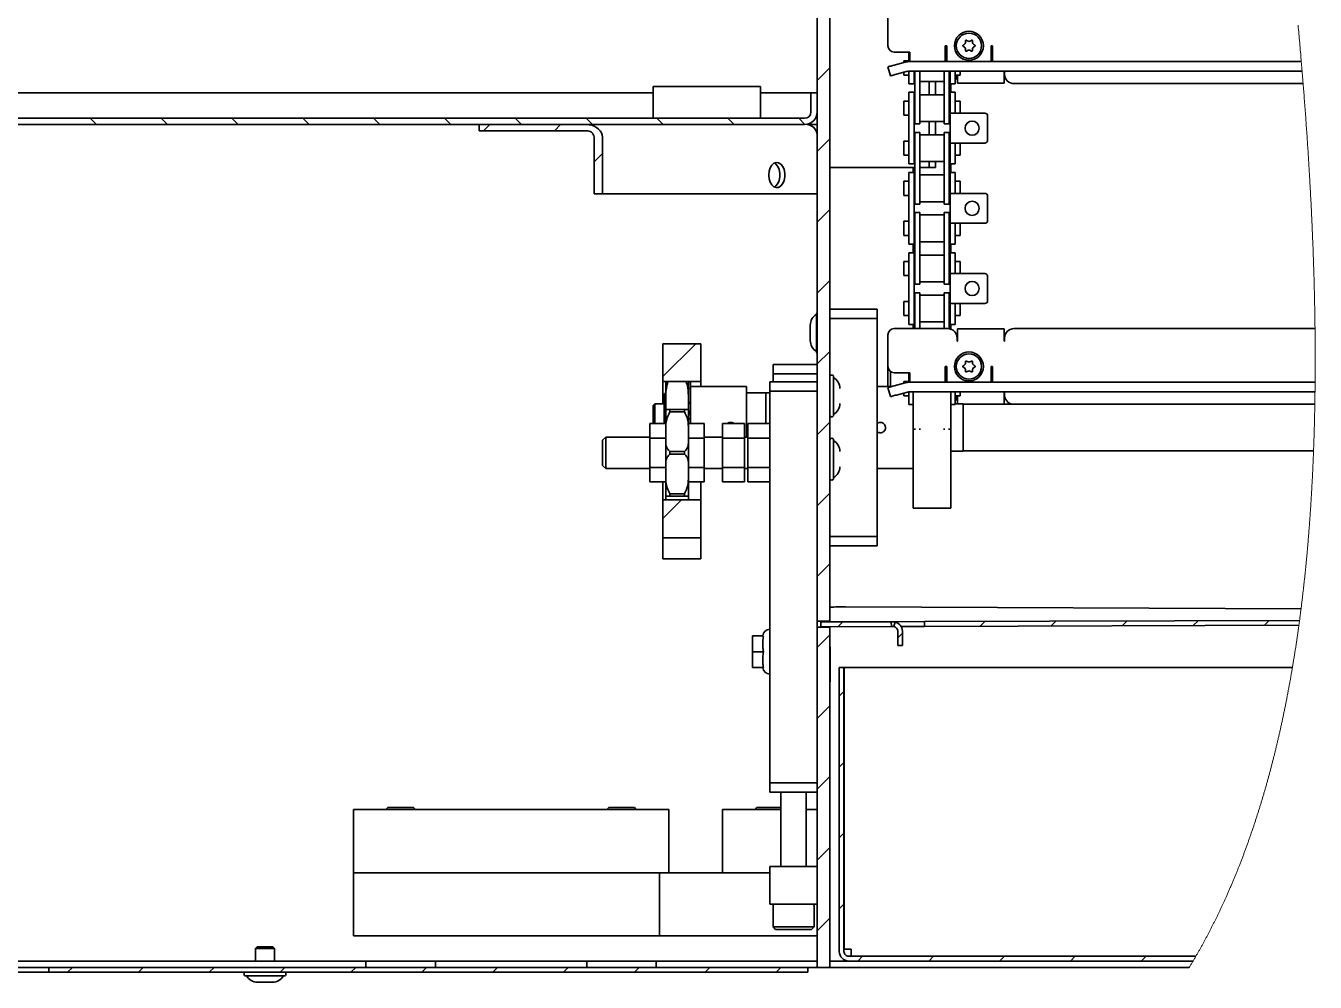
# Paper-space layout 'Blatt1' of a CAD drawing. Header units: millimetres. Extents: x 0 to 1189, y 0 to 841.
# Drawn here: x 220.6 to 302.3, y 337.1 to 397.7 of the extents above; entities that cross this region are included whole.
import ezdxf

# ---------------------------------------------------------------- set-up
doc = ezdxf.new("R2010")
doc.units = ezdxf.units.MM

# ---------------------------------------------------------------- blocks, each defined once
blk = doc.blocks.new('SW_HATCH_1')
at = {"color": 0, "linetype": 'Continuous', "lineweight": 18}
for p, q in [((0, 53.882), (-0.8, 53.082)), ((-46.874, 50.692), (-46.474, 50.292)), ((-42.384, 50.692), (-41.984, 50.292)), ((-37.894, 50.692), (-37.494, 50.292)), ((-33.404, 50.692), (-33.004, 50.292)), ((-28.914, 50.692), (-28.514, 50.292)), ((-24.424, 50.692), (-24.024, 50.292)), ((-19.933, 50.692), (-19.533, 50.292)), ((-15.443, 50.692), (-15.043, 50.292)), ((-10.953, 50.692), (-10.553, 50.292)), ((-6.463, 50.692), (-6.063, 50.292)), ((-1.973, 50.692), (-1.573, 50.293)), ((-21.55, 50.292), (-21.95, 49.892)), ((-17.06, 50.292), (-17.46, 49.892)), ((0, 49.391), (-0.8, 48.591)), ((-14.408, 48.454), (-14.928, 47.933)), ((0, 44.901), (-0.8, 44.101)), ((0, 40.411), (-0.8, 39.611)), ((-8.499, 36.402), (-10.58, 34.321)), ((0, 35.921), (-0.8, 35.121)), ((0, 31.431), (-0.8, 30.631)), ((-9.401, 26.52), (-10.58, 25.341)), ((0, 26.941), (-0.8, 26.141)), ((0, 22.451), (-0.8, 21.651)), ((9.829, 18.809), (9.528, 18.508)), ((14.333, 18.823), (14.032, 18.523)), ((18.838, 18.838), (18.537, 18.537)), ((23.342, 18.852), (23.041, 18.551)), ((27.846, 18.866), (27.545, 18.565)), ((0.821, 18.781), (0.52, 18.48)), ((4.602, 18.073), (4.303, 17.774)), ((0, 17.961), (-0.8, 17.161)), ((0.9, 14.37), (0.6, 14.07)), ((0, 13.47), (-0.8, 12.67)), ((0.9, 9.88), (0.6, 9.58)), ((0, 8.98), (-0.8, 8.18)), ((0.9, 5.39), (0.6, 5.09)), ((0, 4.49), (-0.8, 3.69)), ((0.9, 0.9), (0.6, 0.6)), ((0, 0), (-0.8, -0.8)), ((2.082, -2.408), (1.782, -2.708)), ((6.572, -2.408), (6.272, -2.708)), ((11.063, -2.408), (10.763, -2.708)), ((15.553, -2.408), (15.253, -2.708)), ((20.043, -2.408), (19.743, -2.708)), ((-48.009, -3.108), (-48.309, -3.408)), ((-43.519, -3.108), (-43.819, -3.408)), ((-39.029, -3.108), (-39.329, -3.408)), ((-34.539, -3.108), (-34.839, -3.408)), ((-30.049, -3.108), (-30.349, -3.408)), ((-25.558, -3.108), (-25.858, -3.408)), ((-21.068, -3.108), (-21.368, -3.408)), ((-16.578, -3.108), (-16.878, -3.408)), ((-12.088, -3.108), (-12.388, -3.408)), ((-7.598, -3.108), (-7.898, -3.408)), ((-3.108, -3.108), (-3.408, -3.408))]:
    blk.add_line(p, q, dxfattribs=at)

psp = doc.layouts.new('Blatt1')

# ---------------------------------------------------------------- linework, layer by layer
at = {"color": 7, "linetype": 'Continuous', "lineweight": 35}
for p, q in [((270.736, 492.232), (270.736, 359.967)), ((271.536, 492.232), (271.536, 359.967)), ((275.222, 396.422), (275.222, 398.422)), ((278.956, 396.422), (278.856, 396.422)), ((278.856, 396.422), (278.856, 396.022)), ((278.956, 396.422), (278.956, 395.422)), ((279.979, 396.458), (280.029, 396.483)), ((280.14, 396.676), (280.136, 396.731)), ((280.199, 396.767), (280.245, 396.736)), ((280.468, 396.736), (280.514, 396.767)), ((280.576, 396.731), (280.573, 396.676)), ((280.684, 396.483), (280.734, 396.458)), ((281.856, 396.422), (281.756, 396.422)), ((281.756, 395.422), (281.756, 396.422)), ((281.856, 396.022), (281.856, 396.422)), ((276.305, 396.022), (275.608, 396.022)), ((276.615, 396.022), (276.305, 396.022)), ((276.553, 396.022), (276.553, 395.436)), ((276.615, 395.422), (276.615, 396.022)), ((278.856, 396.022), (278.856, 395.422)), ((278.956, 396.012), (278.856, 396.012)), ((278.956, 396.012), (278.856, 396.012)), ((280.029, 396.362), (279.979, 396.386)), ((280.136, 396.113), (280.14, 396.169)), ((280.245, 396.108), (280.199, 396.077)), ((280.514, 396.077), (280.468, 396.108)), ((280.573, 396.169), (280.576, 396.113)), ((280.684, 396.362), (280.734, 396.386)), ((281.856, 395.422), (281.856, 396.022)), ((275.377, 394.512), (275.222, 395.091)), ((276.305, 395.382), (275.608, 395.195)), ((276.46, 394.802), (275.764, 394.615)), ((276.553, 395.462), (276.233, 395.462)), ((276.233, 395.462), (276.233, 395.362)), ((276.553, 394.819), (276.553, 394.012)), ((301.423, 395.422), (276.615, 395.422)), ((301.473, 394.822), (276.615, 394.822)), ((276.873, 394.822), (276.873, 394.012)), ((276.921, 394.589), (276.921, 394.822)), ((277.241, 394.589), (277.241, 394.822)), ((278.791, 394.822), (278.791, 394.589)), ((279.111, 394.822), (279.111, 394.589)), ((279.159, 394.012), (279.159, 394.822)), ((279.479, 394.012), (279.479, 394.827)), ((279.799, 394.562), (279.799, 394.822)), ((282.59, 394.822), (282.59, 394.812)), ((282.59, 394.812), (282.59, 394.042)), ((282.59, 394.812), (282.61, 394.812)), ((282.61, 394.812), (282.61, 394.622)), ((276.233, 394.741), (276.233, 394.562)), ((276.233, 394.562), (276.553, 394.562)), ((276.553, 394.012), (276.873, 394.012)), ((276.873, 394.562), (276.921, 394.562)), ((276.921, 392.896), (276.921, 394.589)), ((277.241, 392.896), (277.241, 394.589)), ((277.241, 394.161), (278.791, 394.161)), ((277.241, 394.161), (278.791, 394.161)), ((277.836, 394.161), (277.836, 393.323)), ((278.236, 394.161), (278.236, 393.323)), ((278.791, 394.589), (278.791, 392.896)), ((279.111, 394.589), (279.111, 392.896)), ((279.111, 394.562), (279.159, 394.562)), ((279.159, 394.012), (279.479, 394.012)), ((279.216, 393.472), (279.216, 394.012)), ((279.479, 394.562), (279.799, 394.562)), ((279.63, 394.042), (279.63, 394.562)), ((279.63, 394.042), (282.59, 394.042)), ((301.538, 394.022), (283.21, 394.022)), ((133.496, 393.432), (260.336, 393.432)), ((260.336, 391.832), (260.336, 393.832)), ((260.336, 393.832), (266.336, 393.832)), ((266.336, 393.832), (267.136, 393.832)), ((267.136, 391.832), (267.136, 393.832)), ((267.136, 393.432), (270.336, 393.432)), ((270.336, 392.232), (270.336, 393.432)), ((270.736, 393.432), (270.336, 393.432)), ((270.736, 392.232), (270.736, 393.432)), ((276.873, 393.472), (276.553, 393.472)), ((276.553, 393.472), (276.553, 392.049)), ((276.873, 393.472), (276.873, 392.049)), ((278.791, 393.323), (277.241, 393.323)), ((278.791, 393.323), (277.241, 393.323)), ((279.479, 393.472), (279.159, 393.472)), ((279.159, 392.152), (279.159, 393.472)), ((279.479, 392.152), (279.479, 393.472)), ((276.553, 392.922), (276.233, 392.922)), ((276.233, 392.922), (276.233, 392.022)), ((276.921, 392.922), (276.873, 392.922)), ((276.921, 391.472), (276.921, 392.896)), ((277.241, 391.472), (277.241, 392.896)), ((278.791, 392.896), (278.791, 391.472)), ((279.159, 392.922), (279.111, 392.922)), ((279.111, 392.896), (279.111, 391.472)), ((279.799, 392.922), (279.479, 392.922)), ((279.799, 392.152), (279.799, 392.922)), ((269.936, 391.832), (112.936, 391.832)), ((270.736, 391.832), (270.629, 391.832)), ((276.233, 392.022), (276.553, 392.022)), ((276.553, 392.049), (276.553, 390.356)), ((276.873, 392.049), (276.873, 390.356)), ((276.873, 392.022), (276.921, 392.022)), ((277.241, 391.621), (278.791, 391.621)), ((277.241, 391.621), (278.791, 391.621)), ((277.836, 391.621), (277.836, 390.783)), ((278.236, 391.621), (278.236, 390.783)), ((279.111, 392.022), (279.159, 392.022)), ((279.159, 390.252), (279.159, 392.152)), ((279.159, 392.152), (279.479, 392.152)), ((279.479, 392.152), (281.356, 392.152)), ((281.536, 390.432), (281.536, 391.972)), ((269.936, 391.432), (112.936, 391.432)), ((256.087, 391.432), (249.317, 391.432)), ((249.317, 391.032), (249.317, 391.432)), ((256.087, 391.032), (249.317, 391.032)), ((270.736, 391.432), (270.122, 391.432)), ((276.921, 391.472), (277.241, 391.472)), ((276.921, 391.472), (277.241, 391.472)), ((277.241, 390.932), (276.921, 390.932)), ((276.921, 389.509), (276.921, 390.932)), ((277.241, 389.509), (277.241, 390.932)), ((278.791, 390.783), (277.241, 390.783)), ((278.791, 391.472), (279.111, 391.472)), ((278.791, 391.472), (279.111, 391.472)), ((279.111, 390.932), (278.791, 390.932)), ((278.791, 390.932), (278.791, 389.509)), ((279.111, 390.932), (279.111, 389.509)), ((256.608, 390.632), (256.608, 387.032)), ((257.129, 390.632), (257.129, 387.032)), ((276.553, 390.382), (276.233, 390.382)), ((276.233, 390.382), (276.233, 389.482)), ((276.553, 390.356), (276.553, 388.932)), ((276.921, 390.382), (276.873, 390.382)), ((276.873, 390.356), (276.873, 388.932)), ((279.159, 390.382), (279.111, 390.382)), ((279.159, 390.252), (279.479, 390.252)), ((279.159, 388.932), (279.159, 390.252)), ((281.356, 390.252), (279.479, 390.252)), ((279.479, 388.932), (279.479, 390.252)), ((279.799, 389.482), (279.799, 390.252)), ((276.233, 389.482), (276.553, 389.482)), ((276.873, 389.482), (276.921, 389.482)), ((276.921, 387.816), (276.921, 389.509)), ((277.241, 387.816), (277.241, 389.509)), ((277.241, 389.081), (278.791, 389.081)), ((277.836, 388.702), (277.836, 389.081)), ((278.236, 389.081), (278.236, 388.702)), ((278.791, 389.509), (278.791, 387.816)), ((279.111, 389.509), (279.111, 387.816)), ((279.111, 389.482), (279.159, 389.482)), ((279.479, 389.482), (279.799, 389.482)), ((271.536, 388.702), (276.921, 388.702)), ((276.553, 388.932), (276.873, 388.932)), ((276.873, 388.392), (276.553, 388.392)), ((276.553, 388.392), (276.553, 386.969)), ((276.816, 388.392), (276.816, 388.702)), ((276.873, 388.392), (276.873, 386.969)), ((277.241, 388.702), (277.436, 388.702)), ((278.791, 388.243), (277.241, 388.243)), ((277.836, 388.702), (277.436, 388.702)), ((277.836, 388.702), (278.236, 388.702)), ((279.159, 388.932), (279.479, 388.932)), ((279.479, 388.392), (279.159, 388.392)), ((279.159, 387.072), (279.159, 388.392)), ((279.216, 388.392), (279.216, 388.932)), ((279.479, 387.072), (279.479, 388.392)), ((276.553, 387.842), (276.233, 387.842)), ((276.233, 387.842), (276.233, 386.942)), ((276.921, 387.842), (276.873, 387.842)), ((276.921, 386.392), (276.921, 387.816)), ((277.241, 386.392), (277.241, 387.816)), ((278.791, 387.816), (278.791, 386.392)), ((279.159, 387.842), (279.111, 387.842)), ((279.111, 387.816), (279.111, 386.392)), ((279.799, 387.842), (279.479, 387.842)), ((279.799, 387.072), (279.799, 387.842)), ((256.608, 387.032), (257.129, 387.032)), ((270.736, 387.032), (257.129, 387.032)), ((276.233, 386.942), (276.553, 386.942)), ((276.553, 386.969), (276.553, 385.276)), ((276.873, 386.969), (276.873, 385.276)), ((276.873, 386.942), (276.921, 386.942)), ((279.111, 386.942), (279.159, 386.942)), ((279.159, 385.172), (279.159, 387.072)), ((279.159, 387.072), (279.479, 387.072)), ((279.479, 387.072), (281.356, 387.072)), ((281.536, 385.352), (281.536, 386.892)), ((276.921, 386.392), (277.241, 386.392)), ((277.241, 385.852), (276.921, 385.852)), ((277.241, 385.852), (276.921, 385.852)), ((276.921, 384.429), (276.921, 385.852)), ((277.241, 386.541), (278.791, 386.541)), ((277.241, 384.429), (277.241, 385.852)), ((278.791, 386.392), (279.111, 386.392)), ((279.111, 385.852), (278.791, 385.852)), ((279.111, 385.852), (278.791, 385.852)), ((278.791, 385.852), (278.791, 384.429)), ((279.111, 385.852), (279.111, 384.429)), ((276.553, 385.302), (276.233, 385.302)), ((276.233, 385.302), (276.233, 384.402)), ((276.553, 385.276), (276.553, 383.852)), ((276.921, 385.302), (276.873, 385.302)), ((276.873, 385.276), (276.873, 383.852)), ((278.791, 385.703), (277.241, 385.703)), ((278.791, 385.703), (277.241, 385.703)), ((279.159, 385.302), (279.111, 385.302)), ((279.159, 385.172), (279.479, 385.172)), ((279.159, 383.852), (279.159, 385.172)), ((281.356, 385.172), (279.479, 385.172)), ((279.479, 383.852), (279.479, 385.172)), ((279.799, 384.402), (279.799, 385.172)), ((276.233, 384.402), (276.553, 384.402)), ((276.873, 384.402), (276.921, 384.402)), ((276.921, 382.736), (276.921, 384.429)), ((277.241, 382.736), (277.241, 384.429)), ((278.791, 384.429), (278.791, 382.736)), ((279.111, 384.429), (279.111, 382.736)), ((279.111, 384.402), (279.159, 384.402)), ((279.479, 384.402), (279.799, 384.402)), ((276.553, 383.852), (276.873, 383.852)), ((276.816, 383.312), (276.816, 383.852)), ((277.241, 384.001), (278.791, 384.001)), ((277.241, 384.001), (278.791, 384.001)), ((279.159, 383.852), (279.479, 383.852)), ((279.216, 383.312), (279.216, 383.852)), ((276.553, 382.762), (276.233, 382.762)), ((276.233, 382.762), (276.233, 381.862)), ((276.873, 383.312), (276.553, 383.312)), ((276.553, 383.312), (276.553, 381.889)), ((276.873, 383.312), (276.873, 381.889)), ((276.921, 382.762), (276.873, 382.762)), ((276.921, 381.312), (276.921, 382.736)), ((278.791, 383.163), (277.241, 383.163)), ((278.791, 383.163), (277.241, 383.163)), ((277.241, 381.312), (277.241, 382.736)), ((278.791, 382.736), (278.791, 381.312)), ((279.159, 382.762), (279.111, 382.762)), ((279.111, 382.736), (279.111, 381.312)), ((279.479, 383.312), (279.159, 383.312)), ((279.159, 381.992), (279.159, 383.312)), ((279.479, 381.992), (279.479, 383.312)), ((279.799, 382.762), (279.479, 382.762)), ((279.799, 381.992), (279.799, 382.762)), ((276.233, 381.862), (276.553, 381.862)), ((276.553, 381.889), (276.553, 380.196)), ((276.873, 381.889), (276.873, 380.196)), ((276.873, 381.862), (276.921, 381.862)), ((279.111, 381.862), (279.159, 381.862)), ((279.159, 380.092), (279.159, 381.992)), ((279.159, 381.992), (279.479, 381.992)), ((279.479, 381.992), (281.356, 381.992)), ((281.536, 380.272), (281.536, 381.812)), ((276.921, 381.312), (277.241, 381.312)), ((276.921, 381.312), (277.241, 381.312)), ((277.241, 381.461), (278.791, 381.461)), ((277.241, 381.461), (278.791, 381.461)), ((278.791, 381.312), (279.111, 381.312)), ((278.791, 381.312), (279.111, 381.312)), ((276.553, 380.222), (276.233, 380.222)), ((276.233, 380.222), (276.233, 379.322)), ((276.553, 380.196), (276.553, 378.772)), ((276.921, 380.222), (276.873, 380.222)), ((276.873, 380.196), (276.873, 378.772)), ((277.241, 380.772), (276.921, 380.772)), ((276.921, 379.349), (276.921, 380.772)), ((277.241, 379.349), (277.241, 380.772)), ((278.791, 380.623), (277.241, 380.623)), ((279.111, 380.772), (278.791, 380.772)), ((278.791, 380.772), (278.791, 379.349)), ((279.111, 380.772), (279.111, 379.349)), ((279.159, 380.222), (279.111, 380.222)), ((279.159, 380.092), (279.479, 380.092)), ((279.159, 378.772), (279.159, 380.092)), ((281.356, 380.092), (279.479, 380.092)), ((279.479, 378.772), (279.479, 380.092)), ((279.799, 379.322), (279.799, 380.092)), ((270.696, 377.025), (270.696, 379.439)), ((271.536, 379.732), (274.536, 379.732)), ((274.536, 379.732), (274.536, 379.132)), ((276.233, 379.322), (276.553, 379.322)), ((276.873, 379.322), (276.921, 379.322)), ((276.921, 378.502), (276.921, 379.349)), ((277.241, 378.502), (277.241, 379.349)), ((278.791, 379.349), (278.791, 378.502)), ((279.111, 379.349), (279.111, 378.494)), ((279.111, 379.322), (279.159, 379.322)), ((279.479, 379.322), (279.799, 379.322)), ((270.296, 378.712), (270.296, 377.752)), ((274.536, 379.132), (271.536, 379.132)), ((274.536, 379.132), (274.536, 365.332)), ((275.608, 378.502), (276.305, 378.502)), ((276.305, 378.502), (276.615, 378.502)), ((276.553, 378.772), (276.873, 378.772)), ((279.01, 378.502), (276.615, 378.502)), ((276.816, 378.502), (276.816, 378.772)), ((277.241, 378.921), (278.791, 378.921)), ((279.159, 378.772), (279.479, 378.772)), ((279.216, 378.466), (279.216, 378.772)), ((282.59, 378.482), (279.63, 378.482)), ((279.63, 377.712), (279.63, 378.482)), ((282.59, 378.482), (282.59, 377.712)), ((302.292, 378.502), (283.21, 378.502)), ((275.222, 376.102), (275.222, 378.102)), ((279.61, 377.712), (279.61, 377.902)), ((279.63, 377.712), (279.61, 377.712)), ((282.61, 377.712), (282.59, 377.712)), ((282.61, 377.712), (282.61, 377.902)), ((260.956, 377.542), (263.356, 377.542)), ((260.956, 377.542), (260.956, 375.142)), ((263.356, 377.542), (263.356, 375.142)), ((267.936, 376.232), (270.736, 376.232)), ((267.936, 375.632), (267.936, 376.232)), ((275.222, 376.102), (275.222, 374.832)), ((278.956, 376.102), (278.856, 376.102)), ((278.856, 376.102), (278.856, 375.702)), ((278.956, 376.032), (278.856, 376.032)), ((278.956, 376.102), (278.956, 375.102)), ((279.979, 376.138), (280.029, 376.163)), ((280.029, 376.042), (279.979, 376.066)), ((280.14, 376.356), (280.136, 376.411)), ((280.199, 376.447), (280.245, 376.416)), ((280.468, 376.416), (280.514, 376.447)), ((280.576, 376.411), (280.573, 376.356)), ((280.684, 376.163), (280.734, 376.138)), ((280.684, 376.042), (280.734, 376.066)), ((281.856, 376.102), (281.756, 376.102)), ((281.756, 375.102), (281.756, 376.102)), ((281.856, 375.702), (281.856, 376.102)), ((260.956, 375.142), (263.356, 375.142)), ((260.956, 375.142), (260.956, 373.732)), ((261.136, 375.073), (261.147, 375.145)), ((261.136, 375.071), (261.136, 375.142)), ((262.566, 375.145), (262.576, 375.073)), ((262.576, 375.142), (262.576, 375.071)), ((262.681, 375.142), (262.696, 374.972)), ((262.696, 375.142), (262.696, 374.972)), ((263.356, 375.142), (263.356, 374.832)), ((270.736, 375.632), (267.936, 375.632)), ((267.936, 375.132), (267.936, 375.632)), ((271.776, 375.439), (271.776, 374.232)), ((275.377, 375.782), (275.377, 374.832)), ((276.305, 375.702), (275.608, 375.702)), ((276.553, 375.142), (276.233, 375.142)), ((276.233, 375.142), (276.233, 375.042)), ((276.615, 375.702), (276.305, 375.702)), ((276.553, 375.702), (276.553, 375.116)), ((276.615, 375.102), (276.615, 375.702)), ((278.856, 375.702), (278.856, 375.102)), ((280.136, 375.793), (280.14, 375.849)), ((280.245, 375.788), (280.199, 375.757)), ((280.514, 375.757), (280.468, 375.788)), ((280.573, 375.849), (280.576, 375.793)), ((281.856, 375.102), (281.856, 375.702)), ((261.136, 374.382), (261.056, 374.382)), ((261.056, 374.382), (261.056, 372.48)), ((261.136, 374.182), (261.136, 375.073)), ((261.147, 374.486), (261.136, 374.182)), ((262.566, 374.486), (262.576, 374.182)), ((262.576, 375.073), (262.576, 374.182)), ((262.696, 374.709), (262.576, 374.709)), ((262.696, 374.709), (262.696, 374.972)), ((266.256, 374.832), (262.696, 374.832)), ((262.696, 374.709), (262.696, 373.822)), ((266.256, 371.632), (266.256, 374.832)), ((267.736, 374.432), (266.256, 374.432)), ((267.476, 374.432), (267.476, 372.48)), ((267.736, 375.132), (270.736, 375.132)), ((267.736, 374.532), (267.736, 375.132)), ((270.736, 374.532), (267.736, 374.532)), ((267.736, 374.532), (267.736, 349.732)), ((275.45, 374.832), (274.536, 374.832)), ((275.377, 374.192), (275.222, 374.771)), ((276.305, 375.062), (275.608, 374.875)), ((276.46, 374.482), (275.764, 374.295)), ((276.233, 374.421), (276.233, 374.242)), ((276.553, 374.499), (276.553, 373.692)), ((302.298, 375.102), (276.615, 375.102)), ((302.291, 374.502), (276.615, 374.502)), ((276.816, 374.502), (276.816, 372.232)), ((279.216, 374.502), (279.216, 372.232)), ((279.479, 373.692), (279.479, 374.507)), ((279.799, 374.242), (279.799, 374.502)), ((282.59, 374.502), (282.59, 374.492)), ((282.59, 374.492), (282.59, 373.722)), ((282.59, 374.492), (282.61, 374.492)), ((282.61, 374.492), (282.61, 374.302)), ((260.436, 373.732), (260.336, 373.632)), ((260.336, 372.48), (260.336, 373.632)), ((261.036, 373.732), (260.436, 373.732)), ((260.436, 373.732), (260.436, 372.48)), ((261.036, 373.732), (261.036, 372.48)), ((261.056, 373.662), (261.036, 373.662)), ((261.136, 373.427), (261.136, 374.182)), ((262.576, 374.182), (262.576, 373.427)), ((262.576, 373.822), (262.696, 373.822)), ((262.696, 373.797), (262.696, 372.959)), ((271.776, 374.232), (271.776, 373.025)), ((276.233, 374.242), (276.553, 374.242)), ((276.553, 373.692), (276.816, 373.692)), ((279.216, 373.692), (279.479, 373.692)), ((279.479, 374.242), (279.799, 374.242)), ((279.996, 373.732), (279.479, 373.732)), ((279.63, 373.732), (279.63, 374.242)), ((279.996, 370.732), (279.996, 373.732)), ((279.996, 373.722), (282.59, 373.722)), ((302.28, 373.712), (279.996, 373.712)), ((261.136, 372.211), (261.136, 373.427)), ((261.136, 373.427), (261.147, 373.372)), ((261.396, 373.372), (261.147, 373.372)), ((261.396, 373.372), (261.396, 373.221)), ((262.316, 373.372), (261.396, 373.372)), ((261.396, 373.221), (262.316, 373.221)), ((262.316, 373.372), (262.566, 373.372)), ((262.316, 373.221), (262.316, 373.372)), ((262.566, 373.372), (262.576, 373.427)), ((262.576, 373.427), (262.576, 372.211)), ((262.696, 372.78), (262.576, 372.78)), ((262.696, 372.78), (262.696, 372.959)), ((262.696, 372.78), (262.696, 372.48)), ((260.136, 372.48), (261.136, 372.48)), ((260.136, 371.556), (260.136, 372.48)), ((261.147, 372.472), (261.136, 372.211)), ((261.136, 371.298), (261.136, 372.211)), ((262.566, 372.472), (262.576, 372.211)), ((263.576, 372.48), (262.576, 372.48)), ((262.576, 372.211), (262.576, 371.298)), ((263.576, 372.48), (263.576, 371.556)), ((264.736, 372.48), (264.736, 371.556)), ((264.736, 372.48), (266.136, 372.48)), ((266.136, 372.48), (266.136, 371.556)), ((266.336, 372.48), (267.736, 372.48)), ((266.336, 372.48), (266.336, 371.556)), ((276.816, 372.232), (276.816, 367.122)), ((276.921, 372.177), (276.921, 372.089)), ((277.241, 372.177), (277.241, 372.089)), ((278.791, 372.089), (278.791, 372.177)), ((279.111, 372.089), (279.111, 372.177)), ((279.216, 372.232), (279.216, 367.122)), ((257.336, 371.632), (257.136, 371.432)), ((257.136, 370.632), (257.136, 371.432)), ((260.136, 371.632), (257.336, 371.632)), ((257.336, 371.632), (257.336, 370.632)), ((260.136, 371.556), (261.136, 371.556)), ((260.136, 369.709), (260.136, 371.556)), ((261.136, 369.967), (261.136, 371.298)), ((261.136, 371.298), (261.147, 371.125)), ((262.566, 371.125), (262.576, 371.298)), ((263.576, 371.556), (262.576, 371.556)), ((262.576, 371.298), (262.576, 369.967)), ((264.736, 371.632), (263.576, 371.632)), ((263.576, 371.556), (263.576, 369.709)), ((264.736, 371.556), (264.736, 369.709)), ((264.736, 371.556), (266.136, 371.556)), ((266.336, 371.632), (266.136, 371.632)), ((266.136, 371.556), (266.136, 369.709)), ((266.336, 371.556), (267.736, 371.556)), ((266.336, 371.556), (266.336, 369.709)), ((271.776, 371.439), (271.776, 370.232)), ((257.136, 369.832), (257.136, 370.632)), ((257.336, 370.632), (257.336, 369.632)), ((261.396, 370.715), (261.396, 370.55)), ((262.316, 370.715), (261.396, 370.715)), ((261.396, 370.55), (262.316, 370.55)), ((262.316, 370.55), (262.316, 370.715)), ((279.216, 370.732), (279.996, 370.732)), ((279.996, 370.752), (302.198, 370.752)), ((257.136, 369.832), (257.336, 369.632)), ((257.336, 369.632), (260.136, 369.632)), ((260.136, 369.709), (261.136, 369.709)), ((260.136, 368.785), (260.136, 369.709)), ((261.147, 370.14), (261.136, 369.967)), ((261.136, 369.054), (261.136, 369.967)), ((262.566, 370.14), (262.576, 369.967)), ((262.576, 369.967), (262.576, 369.054)), ((263.576, 369.709), (262.576, 369.709)), ((263.576, 369.709), (263.576, 368.785)), ((263.576, 369.632), (264.736, 369.632)), ((264.736, 369.709), (264.736, 368.785)), ((264.736, 369.709), (266.136, 369.709)), ((266.136, 369.709), (266.136, 368.785)), ((266.136, 369.632), (266.336, 369.632)), ((266.336, 369.709), (267.736, 369.709)), ((266.336, 369.709), (266.336, 368.785)), ((271.776, 370.232), (271.776, 369.025)), ((274.536, 369.632), (276.816, 369.632)), ((260.136, 368.785), (261.136, 368.785)), ((260.956, 368.785), (260.956, 367.661)), ((261.136, 367.838), (261.136, 369.054)), ((261.136, 369.054), (261.147, 368.793)), ((262.566, 368.793), (262.576, 369.054)), ((262.576, 369.054), (262.576, 367.838)), ((263.576, 368.785), (262.576, 368.785)), ((263.356, 368.785), (263.356, 367.661)), ((264.736, 368.785), (266.136, 368.785)), ((266.336, 368.785), (267.736, 368.785)), ((261.147, 367.893), (261.136, 367.838)), ((261.136, 367.661), (261.136, 367.838)), ((261.147, 367.893), (261.396, 367.893)), ((261.396, 368.044), (261.396, 367.893)), ((262.316, 368.044), (261.396, 368.044)), ((261.396, 367.893), (262.316, 367.893)), ((262.316, 367.893), (262.316, 368.044)), ((262.566, 367.893), (262.316, 367.893)), ((262.566, 367.893), (262.576, 367.838)), ((262.576, 367.838), (262.576, 367.661)), ((260.956, 367.661), (260.956, 365.256)), ((263.356, 367.661), (260.956, 367.661)), ((263.356, 367.661), (263.356, 365.256)), ((276.816, 367.122), (279.216, 367.122)), ((260.956, 363.931), (260.956, 365.256)), ((263.356, 365.256), (260.956, 365.256)), ((263.356, 363.931), (263.356, 365.256)), ((271.536, 365.332), (274.536, 365.332)), ((274.536, 364.732), (271.536, 364.732)), ((274.536, 365.332), (274.536, 364.732)), ((260.956, 363.922), (260.956, 363.931)), ((260.956, 363.922), (263.356, 363.922)), ((263.356, 363.922), (263.356, 363.931)), ((271.536, 360.788), (271.538, 360.788)), ((271.536, 360.756), (271.538, 360.756)), ((271.537, 360.456), (271.536, 359.919)), ((271.536, 360.456), (271.537, 360.456)), ((271.538, 360.756), (271.537, 359.919)), ((271.537, 360.456), (271.538, 360.756)), ((271.538, 360.851), (271.538, 360.788)), ((271.538, 360.851), (271.538, 360.788)), ((301.406, 360.75), (272.538, 360.864)), ((270.736, 359.967), (271.536, 359.967)), ((270.736, 359.967), (270.736, 359.587)), ((270.976, 359.917), (275.436, 359.931)), ((270.977, 359.617), (270.976, 359.917)), ((270.977, 359.617), (275.437, 359.631)), ((271.536, 359.967), (271.536, 359.919)), ((271.536, 359.619), (271.536, 359.587)), ((275.437, 359.631), (275.436, 359.931)), ((275.436, 359.931), (275.536, 359.931)), ((275.437, 359.631), (275.537, 359.631)), ((277.536, 359.938), (275.536, 359.931)), ((275.603, 359.624), (275.669, 359.917)), ((276.057, 359.633), (277.537, 359.638)), ((277.536, 359.938), (301.31, 360.012)), ((277.536, 359.938), (277.537, 359.638)), ((277.537, 359.638), (301.269, 359.712)), ((267.33, 359.032), (266.636, 359.032)), ((266.636, 358.032), (266.636, 359.032)), ((271.536, 359.587), (270.736, 359.587)), ((270.736, 359.587), (270.736, 338.032)), ((271.536, 359.587), (271.536, 338.032)), ((275.838, 359.332), (275.841, 358.432)), ((276.138, 359.333), (276.141, 358.433)), ((266.636, 357.032), (266.636, 358.032)), ((267.33, 358.032), (266.636, 358.032)), ((271.536, 358.332), (271.556, 358.332)), ((271.556, 358.332), (271.556, 356.132)), ((276.141, 358.433), (275.841, 358.432)), ((267.33, 357.032), (266.636, 357.032)), ((272.136, 357.032), (272.136, 339.032)), ((272.436, 357.032), (272.136, 357.032)), ((272.436, 357.032), (272.436, 339.032)), ((272.451, 357.032), (272.451, 339.182)), ((300.859, 357.032), (272.451, 357.032)), ((271.556, 356.132), (271.536, 356.132)), ((267.736, 349.132), (267.736, 349.732)), ((267.736, 349.732), (270.736, 349.732)), ((270.736, 349.132), (267.736, 349.132)), ((268.436, 349.132), (268.436, 344.432)), ((270.036, 344.432), (270.036, 349.132)), ((241.336, 348.032), (241.336, 344.032)), ((241.336, 348.032), (261.336, 348.032)), ((243.52, 348.152), (243.4, 348.032)), ((243.52, 348.152), (245.152, 348.152)), ((245.272, 348.032), (245.152, 348.152)), ((257.52, 348.152), (257.4, 348.032)), ((257.52, 348.152), (259.152, 348.152)), ((259.272, 348.032), (259.152, 348.152)), ((261.336, 348.032), (261.336, 344.032)), ((264.736, 348.032), (264.736, 344.032)), ((264.736, 348.032), (268.436, 348.032)), ((266.92, 348.152), (266.8, 348.032)), ((266.92, 348.152), (268.436, 348.152)), ((270.036, 348.032), (270.736, 348.032)), ((267.736, 344.432), (267.736, 342.032)), ((267.736, 344.432), (270.736, 344.432)), ((241.336, 344.032), (241.336, 340.032)), ((241.336, 344.032), (260.736, 344.032)), ((260.736, 344.032), (260.736, 340.032)), ((260.736, 344.032), (267.736, 344.032)), ((264.736, 344.032), (267.736, 344.032)), ((267.736, 342.032), (270.736, 342.032)), ((267.936, 341.952), (267.936, 340.592)), ((270.536, 340.592), (270.536, 341.952)), ((241.336, 340.032), (260.736, 340.032)), ((260.736, 340.032), (270.736, 340.032)), ((267.936, 340.592), (268.096, 340.432)), ((267.936, 340.592), (270.536, 340.592)), ((270.376, 340.432), (268.096, 340.432)), ((270.376, 340.432), (270.536, 340.592)), ((235.236, 339.332), (235.136, 339.232)), ((235.136, 339.232), (235.136, 338.432)), ((235.136, 339.232), (236.336, 339.232)), ((236.236, 339.332), (235.236, 339.332)), ((236.336, 339.232), (236.236, 339.332)), ((236.336, 338.432), (236.336, 339.232)), ((272.886, 339.182), (272.451, 339.182)), ((272.886, 339.182), (272.886, 339.032)), ((171.751, 338.432), (242.136, 338.432)), ((242.136, 338.432), (242.136, 338.032)), ((242.136, 338.432), (246.536, 338.432)), ((246.536, 338.432), (246.536, 338.032)), ((246.536, 338.432), (256.136, 338.432)), ((256.136, 338.432), (256.136, 338.032)), ((256.136, 338.432), (260.536, 338.432)), ((260.536, 338.432), (260.536, 338.032)), ((260.536, 338.432), (270.736, 338.432)), ((271.536, 338.432), (272.736, 338.432)), ((272.736, 338.732), (294.737, 338.732)), ((272.736, 338.432), (294.561, 338.432)), ((272.886, 338.732), (272.886, 339.032)), ((222.036, 338.032), (186.036, 338.032)), ((186.036, 337.732), (222.036, 337.732)), ((222.036, 338.032), (222.036, 337.732)), ((270.136, 338.032), (222.036, 338.032)), ((270.136, 337.732), (222.036, 337.732)), ((270.136, 338.032), (270.136, 337.732)), ((270.136, 338.032), (270.736, 338.032)), ((270.736, 338.032), (271.536, 338.032)), ((271.536, 338.032), (294.321, 338.032)), ((236.943, 337.492), (234.529, 337.492)), ((236.216, 337.092), (235.256, 337.092))]:
    psp.add_line(p, q, dxfattribs=at)
at = {"color": 7, "linetype": 'Continuous', "lineweight": 18, "flags": 128}
psp.add_lwpolyline([(294.321, 338.032), (294.348, 338.077), (294.375, 338.122), (294.402, 338.166), (294.429, 338.211), (294.456, 338.256), (294.483, 338.3), (294.509, 338.344), (294.535, 338.388), (294.561, 338.432), (294.587, 338.475), (294.612, 338.518), (294.637, 338.561), (294.662, 338.604), (294.687, 338.646), (294.712, 338.689), (294.737, 338.732), (294.762, 338.775), (294.787, 338.818), (294.811, 338.861), (294.836, 338.904), (294.86, 338.946), (294.885, 338.989), (294.909, 339.032), (294.934, 339.077), (294.959, 339.121), (294.984, 339.165), (295.009, 339.209), (295.034, 339.254), (295.059, 339.298), (295.082, 339.34), (295.105, 339.382), (295.128, 339.424), (295.152, 339.466), (295.175, 339.508), (295.198, 339.55), (295.221, 339.592), (295.244, 339.635), (295.267, 339.677), (295.29, 339.719), (295.312, 339.761), (295.335, 339.802), (295.357, 339.844), (295.38, 339.886), (295.402, 339.928), (295.425, 339.971), (295.448, 340.014), (295.47, 340.056), (295.493, 340.099), (295.515, 340.141), (295.537, 340.183), (295.559, 340.225), (295.581, 340.267), (295.603, 340.31), (295.625, 340.353), (295.648, 340.396), (295.67, 340.439), (295.692, 340.482), (295.714, 340.526), (295.736, 340.569), (295.758, 340.612), (295.78, 340.655), (295.802, 340.699), (295.824, 340.742), (295.846, 340.785), (295.867, 340.828), (295.889, 340.871), (295.91, 340.913), (295.931, 340.956), (295.953, 341), (295.975, 341.044), (295.996, 341.087), (296.018, 341.131), (296.039, 341.175), (296.061, 341.219), (296.082, 341.263), (296.104, 341.307), (296.125, 341.351), (296.146, 341.395), (296.168, 341.439), (296.189, 341.483), (296.21, 341.527), (296.231, 341.572), (296.254, 341.62), (296.277, 341.669), (296.301, 341.718), (296.324, 341.767), (296.347, 341.816), (296.367, 341.86), (296.388, 341.904), (296.409, 341.949), (296.429, 341.993), (296.45, 342.038), (296.47, 342.082), (296.491, 342.126), (296.511, 342.17), (296.531, 342.213), (296.551, 342.258), (296.572, 342.303), (296.592, 342.348), (296.612, 342.393), (296.633, 342.438), (296.653, 342.483), (296.673, 342.528), (296.697, 342.581), (296.72, 342.634), (296.744, 342.687), (296.767, 342.739), (296.79, 342.792), (296.814, 342.845), (296.835, 342.895), (296.857, 342.945), (296.879, 342.995), (296.901, 343.046), (296.922, 343.096), (296.945, 343.149), (296.968, 343.202), (296.991, 343.256), (297.014, 343.309), (297.036, 343.363), (297.059, 343.416), (297.08, 343.467), (297.102, 343.517), (297.123, 343.568), (297.144, 343.619), (297.165, 343.669), (297.186, 343.72), (297.207, 343.771), (297.228, 343.822), (297.249, 343.873), (297.27, 343.924), (297.29, 343.974), (297.311, 344.024), (297.331, 344.074), (297.351, 344.125), (297.37, 344.171), (297.389, 344.218), (297.407, 344.264), (297.426, 344.311), (297.444, 344.357), (297.462, 344.403), (297.481, 344.449), (297.499, 344.495), (297.517, 344.541), (297.538, 344.596), (297.56, 344.65), (297.581, 344.705), (297.602, 344.76), (297.623, 344.815), (297.644, 344.87), (297.666, 344.925), (297.687, 344.98), (297.708, 345.035), (297.728, 345.091), (297.749, 345.146), (297.77, 345.201), (297.79, 345.253), (297.809, 345.306), (297.829, 345.358), (297.848, 345.41), (297.868, 345.463), (297.888, 345.518), (297.909, 345.574), (297.929, 345.63), (297.949, 345.686), (297.97, 345.741), (297.99, 345.797), (298.009, 345.85), (298.028, 345.903), (298.047, 345.956), (298.066, 346.009), (298.085, 346.061), (298.103, 346.114), (298.122, 346.167), (298.141, 346.22), (298.159, 346.274), (298.178, 346.327), (298.196, 346.379), (298.214, 346.431), (298.233, 346.484), (298.251, 346.536), (298.27, 346.593), (298.289, 346.649), (298.309, 346.706), (298.328, 346.763), (298.347, 346.82), (298.367, 346.877), (298.385, 346.93), (298.403, 346.984), (298.421, 347.038), (298.439, 347.091), (298.456, 347.145), (298.474, 347.199), (298.492, 347.253), (298.51, 347.307), (298.527, 347.361), (298.545, 347.415), (298.562, 347.468), (298.58, 347.522), (298.597, 347.575), (298.614, 347.628), (298.631, 347.682), (298.649, 347.737), (298.666, 347.791), (298.683, 347.846), (298.7, 347.9), (298.717, 347.954), (298.734, 348.007), (298.751, 348.061), (298.768, 348.115), (298.785, 348.169), (298.802, 348.224), (298.819, 348.279), (298.835, 348.334), (298.852, 348.389), (298.869, 348.444), (298.886, 348.499), (298.903, 348.555), (298.919, 348.611), (298.936, 348.666), (298.953, 348.722), (298.97, 348.778), (298.986, 348.834), (299.003, 348.89), (299.019, 348.946), (299.037, 349.005), (299.054, 349.063), (299.071, 349.122), (299.088, 349.181), (299.105, 349.24), (299.122, 349.299), (299.139, 349.358), (299.156, 349.417), (299.173, 349.476), (299.19, 349.535), (299.207, 349.594), (299.223, 349.654), (299.239, 349.71), (299.255, 349.766), (299.27, 349.821), (299.286, 349.878), (299.301, 349.934), (299.318, 349.993), (299.334, 350.053), (299.35, 350.112), (299.367, 350.172), (299.383, 350.232), (299.399, 350.291), (299.414, 350.348), (299.429, 350.404), (299.444, 350.461), (299.46, 350.517), (299.475, 350.574), (299.489, 350.63), (299.504, 350.687), (299.519, 350.744), (299.534, 350.8), (299.549, 350.857), (299.563, 350.913), (299.578, 350.969), (299.592, 351.025), (299.607, 351.081), (299.622, 351.141), (299.637, 351.202), (299.653, 351.262), (299.668, 351.323), (299.683, 351.383), (299.699, 351.444), (299.713, 351.501), (299.727, 351.558), (299.741, 351.616), (299.755, 351.673), (299.769, 351.731), (299.784, 351.788), (299.798, 351.845), (299.812, 351.903), (299.825, 351.961), (299.839, 352.018), (299.853, 352.075), (299.867, 352.131), (299.88, 352.188), (299.893, 352.245), (299.907, 352.303), (299.921, 352.36), (299.934, 352.418), (299.948, 352.476), (299.961, 352.534), (299.975, 352.591), (299.988, 352.648), (300.001, 352.705), (300.014, 352.762), (300.027, 352.821), (300.041, 352.879), (300.054, 352.937), (300.067, 352.996), (300.08, 353.054), (300.093, 353.113), (300.106, 353.171), (300.12, 353.233), (300.134, 353.295), (300.147, 353.357), (300.161, 353.419), (300.175, 353.482), (300.188, 353.544), (300.201, 353.602), (300.214, 353.661), (300.226, 353.72), (300.239, 353.779), (300.251, 353.838), (300.264, 353.897), (300.276, 353.955), (300.289, 354.014), (300.301, 354.073), (300.313, 354.133), (300.325, 354.191), (300.337, 354.249), (300.349, 354.307), (300.361, 354.365), (300.373, 354.424), (300.386, 354.483), (300.398, 354.543), (300.41, 354.602), (300.422, 354.661), (300.433, 354.72), (300.445, 354.778), (300.456, 354.837), (300.468, 354.895), (300.482, 354.965), (300.495, 355.034), (300.509, 355.104), (300.523, 355.174), (300.536, 355.244), (300.55, 355.314), (300.562, 355.381), (300.575, 355.448), (300.588, 355.514), (300.6, 355.581), (300.613, 355.648), (300.625, 355.715), (300.638, 355.782), (300.65, 355.85), (300.663, 355.92), (300.676, 355.99), (300.689, 356.061), (300.702, 356.131), (300.714, 356.202), (300.727, 356.273), (300.74, 356.343), (300.752, 356.414), (300.765, 356.485), (300.777, 356.556), (300.79, 356.626), (300.802, 356.697), (300.814, 356.764), (300.825, 356.831), (300.837, 356.898), (300.848, 356.965), (300.859, 357.032), (300.871, 357.099), (300.882, 357.165), (300.893, 357.232), (300.904, 357.298), (300.915, 357.365), (300.926, 357.431), (300.937, 357.498), (300.949, 357.571), (300.961, 357.645), (300.972, 357.718), (300.984, 357.792), (300.996, 357.865), (301.008, 357.939), (301.019, 358.013), (301.031, 358.087), (301.042, 358.16), (301.054, 358.234), (301.065, 358.307), (301.076, 358.379), (301.087, 358.452), (301.098, 358.525), (301.109, 358.599), (301.12, 358.673), (301.131, 358.747), (301.142, 358.821), (301.153, 358.896), (301.164, 358.969), (301.175, 359.042), (301.185, 359.115), (301.196, 359.188), (301.206, 359.263), (301.217, 359.337), (301.227, 359.412), (301.238, 359.487), (301.248, 359.562), (301.259, 359.637), (301.269, 359.712), (301.279, 359.787), (301.29, 359.862), (301.3, 359.937), (301.31, 360.012), (301.319, 360.081), (301.328, 360.149), (301.337, 360.218), (301.346, 360.287), (301.355, 360.356), (301.364, 360.425), (301.373, 360.49), (301.381, 360.555), (301.389, 360.62), (301.398, 360.685), (301.406, 360.75), (301.415, 360.826), (301.425, 360.902), (301.434, 360.978), (301.444, 361.054), (301.453, 361.13), (301.462, 361.206), (301.472, 361.283), (301.48, 361.352), (301.488, 361.422), (301.497, 361.492), (301.505, 361.562), (301.513, 361.632), (301.521, 361.702), (301.529, 361.772), (301.537, 361.843), (301.545, 361.913), (301.553, 361.983), (301.561, 362.053), (301.569, 362.124), (301.577, 362.19), (301.584, 362.256), (301.591, 362.323), (301.598, 362.389), (301.606, 362.455), (301.613, 362.526), (301.621, 362.597), (301.628, 362.667), (301.636, 362.738), (301.643, 362.808), (301.651, 362.879), (301.658, 362.946), (301.665, 363.013), (301.671, 363.079), (301.678, 363.146), (301.685, 363.213), (301.693, 363.288), (301.7, 363.362), (301.707, 363.437), (301.715, 363.512), (301.722, 363.587), (301.729, 363.662), (301.737, 363.737), (301.744, 363.811), (301.751, 363.883), (301.757, 363.954), (301.764, 364.025), (301.771, 364.097), (301.777, 364.168), (301.784, 364.24), (301.791, 364.324), (301.799, 364.408), (301.807, 364.492), (301.814, 364.577), (301.821, 364.652), (301.827, 364.728), (301.834, 364.803), (301.84, 364.879), (301.847, 364.954), (301.853, 365.03), (301.86, 365.106), (301.866, 365.181), (301.872, 365.257), (301.878, 365.333), (301.884, 365.409), (301.891, 365.484), (301.897, 365.56), (301.903, 365.636), (301.909, 365.712), (301.914, 365.788), (301.921, 365.868), (301.927, 365.948), (301.933, 366.027), (301.939, 366.107), (301.945, 366.187), (301.951, 366.267), (301.957, 366.354), (301.963, 366.441), (301.969, 366.528), (301.976, 366.615), (301.982, 366.702), (301.988, 366.788), (301.993, 366.874), (301.999, 366.96), (302.005, 367.046), (302.011, 367.133), (302.017, 367.221), (302.022, 367.309), (302.028, 367.396), (302.034, 367.484), (302.039, 367.572), (302.045, 367.66), (302.05, 367.748), (302.055, 367.836), (302.061, 367.924), (302.066, 368.012), (302.071, 368.101), (302.076, 368.189), (302.081, 368.277), (302.086, 368.358), (302.09, 368.439), (302.095, 368.52), (302.099, 368.601), (302.103, 368.682), (302.108, 368.764), (302.112, 368.852), (302.117, 368.941), (302.122, 369.03), (302.126, 369.118), (302.13, 369.207), (302.135, 369.296), (302.139, 369.385), (302.143, 369.466), (302.147, 369.548), (302.151, 369.629), (302.154, 369.711), (302.158, 369.793), (302.162, 369.874), (302.165, 369.956), (302.169, 370.038), (302.172, 370.12), (302.176, 370.202), (302.179, 370.284), (302.183, 370.366), (302.186, 370.443), (302.189, 370.52), (302.192, 370.598), (302.195, 370.675), (302.198, 370.752), (302.201, 370.838), (302.204, 370.924), (302.207, 371.01), (302.211, 371.097), (302.214, 371.183), (302.217, 371.269), (302.219, 371.35), (302.222, 371.431), (302.225, 371.513), (302.227, 371.594), (302.23, 371.676), (302.232, 371.757), (302.235, 371.839), (302.237, 371.92), (302.24, 372.002), (302.242, 372.083), (302.244, 372.164), (302.247, 372.244), (302.249, 372.324), (302.251, 372.404), (302.253, 372.486), (302.255, 372.568), (302.257, 372.65), (302.259, 372.732), (302.261, 372.814), (302.263, 372.894), (302.265, 372.975), (302.267, 373.055), (302.268, 373.136), (302.27, 373.232), (302.272, 373.328), (302.274, 373.424), (302.276, 373.52), (302.278, 373.616), (302.28, 373.712), (302.281, 373.801), (302.283, 373.889), (302.284, 373.977), (302.285, 374.066), (302.287, 374.154), (302.288, 374.241), (302.289, 374.328), (302.29, 374.415), (302.291, 374.502), (302.293, 374.602), (302.294, 374.702), (302.295, 374.802), (302.296, 374.902), (302.297, 375.002), (302.298, 375.102), (302.299, 375.202), (302.299, 375.302), (302.3, 375.402), (302.301, 375.502), (302.301, 375.602), (302.302, 375.702), (302.302, 375.8), (302.303, 375.898), (302.303, 375.996), (302.303, 376.094), (302.303, 376.192), (302.304, 376.288), (302.304, 376.384), (302.304, 376.48), (302.304, 376.577), (302.304, 376.675), (302.304, 376.774), (302.303, 376.872), (302.303, 376.971), (302.303, 377.069), (302.302, 377.168), (302.302, 377.266), (302.302, 377.365), (302.301, 377.464), (302.301, 377.562), (302.3, 377.661), (302.299, 377.76), (302.298, 377.859), (302.298, 377.958), (302.297, 378.048), (302.296, 378.139), (302.295, 378.23), (302.294, 378.321), (302.293, 378.412), (302.292, 378.502), (302.291, 378.596), (302.29, 378.689), (302.289, 378.783), (302.288, 378.876), (302.286, 378.97), (302.285, 379.062), (302.284, 379.154), (302.282, 379.246), (302.281, 379.338), (302.279, 379.432), (302.278, 379.526), (302.276, 379.62), (302.274, 379.714), (302.273, 379.808), (302.271, 379.902), (302.269, 379.996), (302.267, 380.106), (302.265, 380.216), (302.262, 380.326), (302.26, 380.436), (302.257, 380.546), (302.255, 380.656), (302.252, 380.76), (302.25, 380.864), (302.247, 380.968), (302.245, 381.071), (302.242, 381.175), (302.239, 381.286), (302.236, 381.396), (302.233, 381.507), (302.23, 381.617), (302.227, 381.728), (302.224, 381.838), (302.221, 381.942), (302.218, 382.047), (302.215, 382.151), (302.211, 382.256), (302.208, 382.36), (302.205, 382.464), (302.201, 382.569), (302.198, 382.673), (302.194, 382.778), (302.191, 382.883), (302.187, 382.985), (302.184, 383.088), (302.18, 383.191), (302.176, 383.294), (302.172, 383.405), (302.168, 383.516), (302.164, 383.628), (302.16, 383.739), (302.155, 383.85), (302.151, 383.961), (302.147, 384.066), (302.142, 384.171), (302.138, 384.277), (302.134, 384.382), (302.129, 384.487), (302.125, 384.592), (302.121, 384.697), (302.116, 384.802), (302.111, 384.908), (302.107, 385.013), (302.102, 385.116), (302.097, 385.22), (302.093, 385.324), (302.088, 385.427), (302.083, 385.533), (302.078, 385.638), (302.073, 385.744), (302.068, 385.849), (302.063, 385.955), (302.058, 386.058), (302.053, 386.162), (302.048, 386.266), (302.042, 386.37), (302.037, 386.476), (302.032, 386.582), (302.026, 386.688), (302.021, 386.794), (302.015, 386.9), (302.009, 387.006), (302.004, 387.112), (301.998, 387.225), (301.992, 387.337), (301.985, 387.45), (301.979, 387.562), (301.973, 387.675), (301.967, 387.787), (301.961, 387.893), (301.955, 388), (301.948, 388.106), (301.942, 388.212), (301.936, 388.318), (301.929, 388.437), (301.922, 388.555), (301.915, 388.674), (301.908, 388.793), (301.901, 388.912), (301.893, 389.03), (301.886, 389.149), (301.879, 389.268), (301.871, 389.387), (301.864, 389.506), (301.856, 389.625), (301.848, 389.744), (301.841, 389.863), (301.833, 389.982), (301.825, 390.101), (301.817, 390.22), (301.809, 390.345), (301.801, 390.47), (301.792, 390.595), (301.784, 390.72), (301.775, 390.845), (301.766, 390.97), (301.758, 391.089), (301.75, 391.208), (301.741, 391.328), (301.733, 391.447), (301.725, 391.567), (301.716, 391.686), (301.707, 391.806), (301.699, 391.925), (301.69, 392.05), (301.68, 392.176), (301.671, 392.301), (301.662, 392.426), (301.652, 392.552), (301.643, 392.677), (301.633, 392.802), (301.624, 392.928), (301.614, 393.053), (301.605, 393.179), (301.595, 393.304), (301.585, 393.43), (301.576, 393.548), (301.567, 393.667), (301.557, 393.785), (301.548, 393.904), (301.538, 394.022), (301.528, 394.156), (301.517, 394.289), (301.506, 394.422), (301.495, 394.556), (301.484, 394.689), (301.473, 394.822), (301.463, 394.942), (301.453, 395.062), (301.443, 395.182), (301.433, 395.302), (301.423, 395.422), (301.413, 395.542), (301.402, 395.662), (301.392, 395.782), (301.382, 395.902), (301.371, 396.022), (301.358, 396.169), (301.346, 396.315), (301.333, 396.461), (301.32, 396.607), (301.307, 396.753), (301.294, 396.899), (301.281, 397.037), (301.269, 397.175), (301.256, 397.313), (301.244, 397.451), (301.231, 397.589), (301.218, 397.727)], dxfattribs=at)
at = {"color": 7, "linetype": 'Continuous', "lineweight": 35, "flags": 128}
for points in [[(275.222, 395.091), (275.229, 395.093), (275.251, 395.099), (275.287, 395.109), (275.335, 395.122), (275.394, 395.137), (275.46, 395.155), (275.533, 395.175), (275.608, 395.195)], [(275.764, 394.615), (275.688, 394.595), (275.616, 394.576), (275.549, 394.558), (275.49, 394.542), (275.442, 394.529), (275.407, 394.52), (275.385, 394.514), (275.377, 394.512)], [(256.087, 391.432), (256.268, 391.42), (256.444, 391.384), (256.608, 391.325), (256.757, 391.245), (256.885, 391.147), (256.989, 391.032), (257.066, 390.906), (257.113, 390.771), (257.129, 390.632)], [(267.685, 387.997), (267.663, 388.232), (267.685, 388.468), (267.752, 388.683), (267.856, 388.858), (267.988, 388.977), (268.137, 389.03), (268.289, 389.012), (268.431, 388.925), (268.551, 388.777), (268.637, 388.58), (268.682, 388.352), (268.682, 388.113), (268.637, 387.885), (268.551, 387.688), (268.431, 387.54), (268.289, 387.452), (268.137, 387.435), (267.988, 387.488), (267.856, 387.607), (267.752, 387.782), (267.685, 387.997)], [(268.021, 388.996), (268.124, 388.925), (268.243, 388.777), (268.329, 388.58), (268.374, 388.352), (268.374, 388.113), (268.329, 387.885), (268.243, 387.688), (268.124, 387.54), (268.021, 387.469)], [(275.222, 374.771), (275.229, 374.773), (275.251, 374.779), (275.287, 374.789), (275.335, 374.802), (275.394, 374.817), (275.46, 374.835), (275.533, 374.855), (275.608, 374.875)], [(275.764, 374.295), (275.688, 374.275), (275.616, 374.256), (275.549, 374.238), (275.49, 374.222), (275.442, 374.209), (275.407, 374.2), (275.385, 374.194), (275.377, 374.192)]]:
    psp.add_lwpolyline(points, dxfattribs=at)
at = {"color": 7, "linetype": 'Continuous', "lineweight": 35}
for centre, radius in [((280.356, 396.422), 0.918), ((280.356, 396.422), 0.8), ((280.556, 391.202), 0.45), ((280.556, 386.122), 0.45), ((280.556, 381.042), 0.45), ((280.356, 376.102), 0.918), ((280.356, 376.102), 0.8)]:
    psp.add_circle(centre, radius, dxfattribs=at)
for centre, radius, start, end in [((275.615, 396.416), 0.393, 179.02423, 268.99039), ((279.996, 396.422), 0.04, 116.12782, 243.87218), ((279.941, 396.662), 0.2, 296.12844, 3.87297), ((280.176, 396.734), 0.04, 56.12634, 183.86356), ((280.356, 396.902), 0.2, 236.13135, 303.86865), ((280.536, 396.734), 0.04, 356.13578, 123.87314), ((280.772, 396.662), 0.2, 176.12598, 243.87195), ((280.716, 396.422), 0.04, 296.12782, 63.87218), ((279.941, 396.182), 0.2, 356.12989, 63.87177), ((280.176, 396.111), 0.04, 176.12062, 303.87302), ((280.356, 395.942), 0.2, 56.13135, 123.86865), ((280.536, 396.111), 0.04, 236.1275, 3.88005), ((280.772, 396.182), 0.2, 116.12785, 183.87116), ((276.615, 394.223), 1.2, 89.99845, 105.00151), ((276.615, 394.223), 0.599, 89.98999, 105.00998), ((279.01, 394.622), 0.6, 321.4092, 354.26106), ((283.21, 394.622), 0.6, 179.99909, 270.00176), ((269.936, 392.232), 0.8, 269.99895, 0.0003), ((269.936, 392.232), 0.4, 270.0003, 359.99884), ((281.356, 391.972), 0.18, 0.00081, 89.99729), ((256.143, 390.566), 0.47, 8.15264, 96.79302), ((270.015, 390.714), 0.726, 353.51392, 81.54095), ((281.356, 390.432), 0.18, 270.00271, 359.9954), ((281.356, 386.892), 0.18, 359.99813, 90.00377), ((281.356, 385.352), 0.18, 269.99623, 0.00187), ((281.356, 381.812), 0.18, 0.00081, 89.99729), ((281.356, 380.272), 0.18, 270.00271, 359.99919), ((271.096, 378.712), 0.8, 120.00081, 179.9993), ((270.816, 379.439), 0.12, 131.80489, 180.0047), ((275.615, 378.109), 0.393, 91.01207, 180.97501), ((279.01, 377.902), 0.6, 0.00014, 89.99958), ((283.21, 377.902), 0.6, 90.00018, 180.0001), ((271.096, 377.752), 0.8, 180.0007, 239.99919), ((270.816, 377.025), 0.12, 180.005, 228.1854), ((275.615, 376.096), 0.393, 179.02325, 268.99138), ((279.996, 376.102), 0.04, 116.13635, 243.86365), ((279.941, 376.342), 0.2, 296.12823, 3.87011), ((279.941, 375.862), 0.2, 356.12989, 63.87177), ((280.176, 376.414), 0.04, 56.12634, 183.86356), ((280.356, 376.582), 0.2, 236.13135, 303.86865), ((280.536, 376.414), 0.04, 356.13578, 123.87314), ((280.772, 376.342), 0.2, 176.12884, 243.87215), ((280.772, 375.862), 0.2, 116.12785, 183.87116), ((280.716, 376.102), 0.04, 296.13635, 63.86365), ((271.656, 375.439), 0.12, 0.00178, 179.99822), ((271.376, 374.712), 0.8, 359.99906, 60.00103), ((280.176, 375.791), 0.04, 176.13644, 303.87366), ((280.356, 375.622), 0.2, 56.13135, 123.86865), ((280.536, 375.791), 0.04, 236.12686, 3.86422), ((276.615, 373.903), 1.2, 89.99845, 105.00151), ((276.615, 373.903), 0.599, 89.98999, 105.00998), ((271.376, 373.752), 0.8, 299.99897, 0.00094), ((279.01, 374.302), 0.6, 321.4092, 354.26106), ((283.21, 374.302), 0.6, 179.99979, 259.52464), ((271.656, 373.025), 0.12, 179.99609, 0.00391), ((271.656, 371.439), 0.12, 359.99609, 180.00391), ((271.376, 370.712), 0.8, 0.00065, 59.99943), ((271.376, 369.752), 0.8, 300.00057, 359.99935), ((271.656, 369.025), 0.12, 180.00178, 359.99822), ((272.226, 345.188), 15.679, 88.86221, 92.51742), ((275.538, 359.331), 0.6, 77.44793, 90.17765), ((275.538, 359.332), 0.3, 77.44279, 90.19286), ((275.538, 359.331), 0.3, 0.17857, 77.44594), ((275.538, 359.331), 0.6, 0.17972, 77.44594), ((267.736, 359.017), 0.44, 89.99837, 178.04702), ((267.736, 357.047), 0.44, 181.95298, 270.00163), ((268.016, 341.952), 0.08, 89.99159, 180.00948), ((270.456, 341.952), 0.08, 359.98961, 90.00932), ((272.736, 339.032), 0.6, 180.00242, 269.99943), ((272.736, 339.032), 0.3, 180.00056, 270.00342), ((234.529, 337.612), 0.12, 90.00356, 269.99644), ((236.943, 337.612), 0.12, 270.00427, 89.99573), ((235.256, 337.892), 0.8, 209.99851, 270.00215), ((236.216, 337.892), 0.8, 269.99765, 330.00169)]:
    psp.add_arc(centre, radius, start, end, dxfattribs=at)
for points, knots in [([(261.147, 374.486), (261.164, 374.649), (261.187, 374.874), (261.267, 375.085), (261.289, 375.142)], [0, 0, 0, 0, 0.725991, 1, 1, 1, 1]), ([(262.566, 374.486), (262.549, 374.649), (262.526, 374.874), (262.446, 375.085), (262.423, 375.142)], [0, 0, 0, 0, 0.725991, 1, 1, 1, 1]), ([(262.696, 373.797), (262.669, 373.776), (262.632, 373.749), (262.588, 373.742), (262.576, 373.74)], [0, 0, 0, 0, 0.748379, 1, 1, 1, 1]), ([(261.147, 372.472), (261.167, 372.6), (261.21, 372.863), (261.333, 373.099), (261.396, 373.221)], [0, 0, 0, 0, 0.485613, 1, 1, 1, 1]), ([(262.566, 372.472), (262.545, 372.6), (262.503, 372.863), (262.38, 373.099), (262.316, 373.221)], [0, 0, 0, 0, 0.485613, 1, 1, 1, 1]), ([(262.576, 373.327), (262.613, 373.272), (262.687, 373.16), (262.693, 373.026), (262.696, 372.959)], [0, 0, 0, 0, 0.497271, 1, 1, 1, 1]), ([(265.256, 372.562), (265.22, 372.558), (265.147, 372.55), (265.072, 372.515), (265.045, 372.484), (265.041, 372.48)], [0, 0, 0, 0, 0.4691121, 0.9375474, 1, 1, 1, 1]), ([(265.468, 372.48), (265.457, 372.491), (265.419, 372.528), (265.343, 372.556), (265.281, 372.561), (265.256, 372.562)], [0, 0, 0, 0, 0.199101, 0.677253, 1, 1, 1, 1]), ([(274.736, 371.902), (274.773, 371.906), (274.847, 371.913), (274.946, 371.97), (275.021, 372.053), (275.064, 372.157), (275.071, 372.27), (275.04, 372.378), (274.975, 372.47), (274.883, 372.535), (274.774, 372.567), (274.663, 372.559), (274.58, 372.531), (274.545, 372.498), (274.536, 372.49)], [0, 0, 0, 0, 0.088303, 0.176483, 0.265061, 0.354023, 0.442588, 0.5306, 0.618759, 0.707534, 0.796445, 0.884786, 0.972744, 1, 1, 1, 1]), ([(274.536, 371.975), (274.544, 371.967), (274.578, 371.935), (274.65, 371.909), (274.712, 371.904), (274.736, 371.902)], [0, 0, 0, 0, 0.142854, 0.654584, 1, 1, 1, 1]), ([(261.396, 370.715), (261.335, 370.777), (261.219, 370.895), (261.17, 371.051), (261.147, 371.125)], [0, 0, 0, 0, 0.5302771, 1, 1, 1, 1]), ([(262.316, 370.715), (262.378, 370.777), (262.493, 370.895), (262.543, 371.051), (262.566, 371.125)], [0, 0, 0, 0, 0.5302769, 1, 1, 1, 1]), ([(261.147, 370.14), (261.169, 370.211), (261.218, 370.368), (261.333, 370.486), (261.396, 370.55)], [0, 0, 0, 0, 0.4558616, 1, 1, 1, 1]), ([(262.566, 370.14), (262.544, 370.211), (262.495, 370.368), (262.379, 370.486), (262.316, 370.55)], [0, 0, 0, 0, 0.4558615, 1, 1, 1, 1]), ([(261.396, 368.044), (261.334, 368.162), (261.211, 368.398), (261.168, 368.661), (261.147, 368.793)], [0, 0, 0, 0, 0.500288, 1, 1, 1, 1]), ([(262.316, 368.044), (262.378, 368.162), (262.502, 368.398), (262.545, 368.661), (262.566, 368.793)], [0, 0, 0, 0, 0.500288, 1, 1, 1, 1]), ([(267.33, 358.032), (267.32, 358.09), (267.305, 358.176), (267.299, 358.297), (267.297, 358.401), (267.297, 358.53), (267.297, 358.655), (267.3, 358.799), (267.307, 358.918), (267.324, 359.004), (267.33, 359.032)], [0, 0, 0, 0, 0.173714, 0.260944, 0.361925, 0.483453, 0.645862, 0.73794, 0.91278, 1, 1, 1, 1]), ([(267.33, 357.032), (267.32, 357.09), (267.305, 357.176), (267.299, 357.297), (267.297, 357.401), (267.297, 357.53), (267.297, 357.655), (267.3, 357.799), (267.307, 357.918), (267.324, 358.004), (267.33, 358.032)], [0, 0, 0, 0, 0.173724, 0.260953, 0.361933, 0.483459, 0.645866, 0.737943, 0.91277, 1, 1, 1, 1])]:
    psp.add_open_spline(points, degree=3, knots=knots, dxfattribs=at)

# ---------------------------------------------------------------- block references
at = {"color": 7, "linetype": 'Continuous', "lineweight": 18}
psp.add_blockref('SW_HATCH_1', (271.536, 341.14), dxfattribs=at)

doc.saveas('drawing.dxf')
